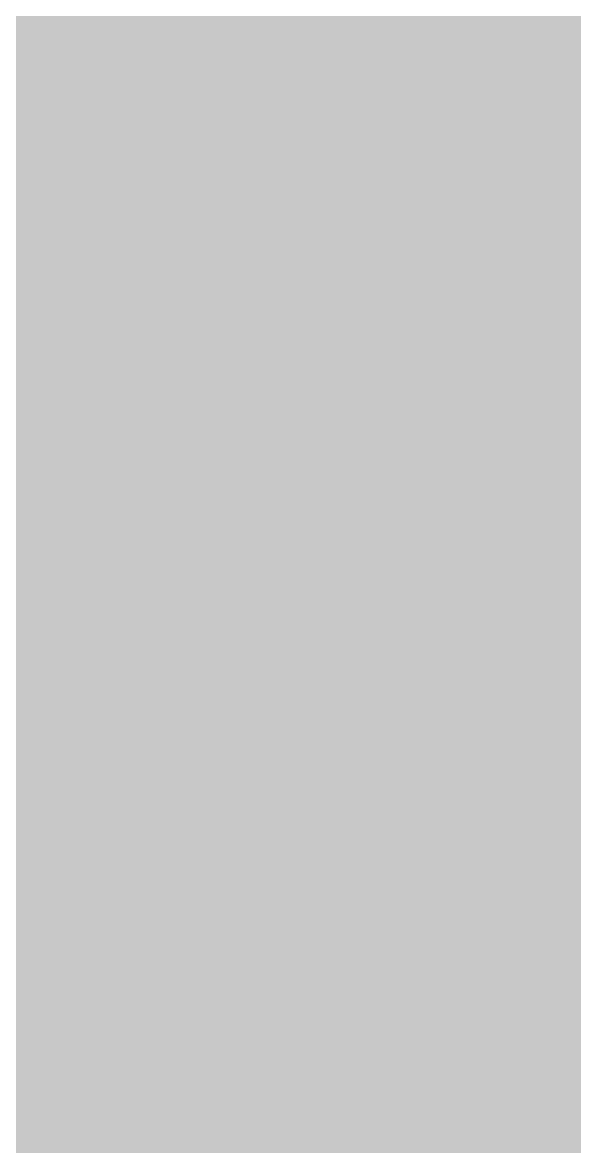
# Model space of a CAD drawing. Header units: millimetres. Extents: x 0 to 423, y 0 to 564.
# Drawn here: x 96.5 to 133.2, y 189 to 263.8 of the extents above; entities that cross this region are included whole.
import ezdxf

# ---------------------------------------------------------------- set-up
doc = ezdxf.new("R2010")
doc.units = ezdxf.units.MM

msp = doc.modelspace()

# ---------------------------------------------------------------- hatches: boundary and pattern name
for points in [[(21.2189, 0.0537), (20.955, 0.0533), (20.6934, 0.0584), (20.4292, 0.066), (20.1676, 0.0787), (19.906, 0.094), (19.6469, 0.1118), (19.3853, 0.1321), (19.1262, 0.1549), (18.8671, 0.1829), (18.608, 0.2134), (18.349, 0.2464), (18.0924, 0.2845), (17.8359, 0.3251), (17.5793, 0.3683), (17.3253, 0.414), (17.0688, 0.4623), (16.8148, 0.5156), (16.5633, 0.5715), (16.3093, 0.6299), (16.0579, 0.6909), (15.809, 0.7544), (15.56, 0.823), (15.3111, 0.8941), (15.0622, 0.9677), (14.8158, 1.0439), (14.5694, 1.1227), (14.3256, 1.2065), (14.0818, 1.2903), (13.8379, 1.3792), (13.5966, 1.4707), (13.3579, 1.5672), (13.1191, 1.6637), (12.8803, 1.7628), (12.6441, 1.8669), (12.4079, 1.9736), (12.1742, 2.0803), (11.9405, 2.192), (11.7094, 2.3089), (11.4808, 2.4257), (11.2522, 2.5451), (11.0236, 2.6695), (10.7975, 2.794), (10.574, 2.9235), (10.3505, 3.0556), (10.1295, 3.1877), (9.9111, 3.3249), (9.6926, 3.4646), (9.4742, 3.6068), (9.2608, 3.7541), (9.0475, 3.9014), (8.8341, 4.0513), (8.6258, 4.2037), (8.4176, 4.3612), (8.2118, 4.5187), (8.0061, 4.6812), (7.8029, 4.8438), (7.6022, 5.0114), (7.4041, 5.1816), (7.206, 5.3518), (7.0129, 5.527), (6.8174, 5.7048), (6.6269, 5.8826), (6.4389, 6.0655), (6.2509, 6.2509), (6.0655, 6.4389), (5.8852, 6.6269), (5.7048, 6.8174), (5.527, 7.0104), (5.3518, 7.206), (5.1816, 7.4041), (5.0114, 7.6022), (4.8463, 7.8029), (4.6812, 8.0061), (4.5187, 8.2118), (4.3612, 8.4176), (4.2062, 8.6258), (4.0513, 8.8341), (3.9014, 9.0475), (3.7541, 9.2608), (3.6068, 9.4742), (3.4646, 9.6926), (3.3249, 9.9085), (3.1877, 10.1295), (3.0556, 10.3505), (2.9235, 10.574), (2.794, 10.7975), (2.6695, 11.0236), (2.5451, 11.2522), (2.4257, 11.4808), (2.3063, 11.7094), (2.192, 11.9405), (2.0803, 12.1742), (1.971, 12.4079), (1.8669, 12.6441), (1.7628, 12.8803), (1.6637, 13.1191), (1.5646, 13.3579), (1.4707, 13.5966), (1.3792, 13.8379), (1.2903, 14.0818), (1.2065, 14.3256), (1.1227, 14.5694), (1.0439, 14.8158), (0.9652, 15.0622), (0.8915, 15.3111), (0.823, 15.56), (0.7544, 15.809), (0.6883, 16.0604), (0.6274, 16.3119), (0.569, 16.5633), (0.5131, 16.8148), (0.4623, 17.0688), (0.4115, 17.3253), (0.3658, 17.5793), (0.3226, 17.8359), (0.2819, 18.0924), (0.2464, 18.3515), (0.2134, 18.608), (0.1829, 18.8671), (0.1549, 19.1262), (0.1295, 19.3878), (0.1092, 19.6469), (0.0914, 19.9085), (0.0762, 20.1701), (0.066, 20.4318), (0.0584, 20.6934), (0.0533, 20.955), (0.0508, 21.2192), (0.0522, 543.3314), (0.0533, 543.593), (0.0584, 543.8546), (0.066, 544.1188), (0.0762, 544.3804), (0.0914, 544.642), (0.1092, 544.9011), (0.1295, 545.1627), (0.1549, 545.4218), (0.1829, 545.6809), (0.2134, 545.94), (0.2464, 546.1991), (0.2819, 546.4556), (0.3226, 546.7121), (0.3658, 546.9687), (0.4115, 547.2227), (0.4623, 547.4792), (0.5131, 547.7332), (0.569, 547.9847), (0.6274, 548.2387), (0.6883, 548.4876), (0.7544, 548.7391), (0.823, 548.988), (0.8915, 549.2369), (0.9652, 549.4858), (1.0439, 549.7322), (1.1227, 549.9786), (1.2065, 550.2224), (1.2903, 550.4663), (1.3792, 550.7076), (1.4707, 550.9489), (1.5646, 551.1902), (1.6637, 551.4289), (1.7628, 551.6677), (1.8669, 551.9039), (1.971, 552.1401), (2.0803, 552.3738), (2.192, 552.6049), (2.3063, 552.8386), (2.4257, 553.0672), (2.5451, 553.2958), (2.6695, 553.5244), (2.794, 553.7505), (2.9235, 553.974), (3.0556, 554.1975), (3.1877, 554.4185), (3.3249, 554.6369), (3.4646, 554.8554), (3.6068, 555.0738), (3.7541, 555.2872), (3.9014, 555.5005), (4.0513, 555.7114), (4.2062, 555.9222), (4.3612, 556.1305), (4.5187, 556.3362), (4.6812, 556.5419), (4.8463, 556.7451), (5.0114, 556.9458), (5.1816, 557.1439), (5.3518, 557.342), (5.527, 557.5351), (5.7048, 557.7281), (5.8852, 557.9212), (6.0655, 558.1091), (6.2509, 558.2971), (6.4389, 558.4825), (6.6269, 558.6628), (6.8174, 558.8432), (7.0129, 559.021), (7.206, 559.1937), (7.4041, 559.3664), (7.6022, 559.5366), (7.8029, 559.7017), (8.0061, 559.8668), (8.2118, 560.0268), (8.4176, 560.1868), (8.6258, 560.3418), (8.8341, 560.4967), (9.0475, 560.6466), (9.2608, 560.7939), (9.4742, 560.9387), (9.6926, 561.0835), (9.9111, 561.2232), (10.1295, 561.3603), (10.3505, 561.4924), (10.574, 561.6245), (10.7975, 561.754), (11.0236, 561.8785), (11.2522, 562.0029), (11.4808, 562.1223), (11.7094, 562.2392), (11.9405, 562.356), (12.1742, 562.4678), (12.4079, 562.5744), (12.6441, 562.6811), (12.8803, 562.7853), (13.1191, 562.8843), (13.3579, 562.9834), (13.5966, 563.0774), (13.8379, 563.1688), (14.0818, 563.2577), (14.3256, 563.3415), (14.5694, 563.4253), (14.8158, 563.5041), (15.0622, 563.5803), (15.3111, 563.6539), (15.56, 563.7251), (15.809, 563.7936), (16.0579, 563.8571), (16.3093, 563.9206), (16.5633, 563.9791), (16.8148, 564.0349), (17.0688, 564.0857), (17.3253, 564.1365), (17.5793, 564.1823), (17.8359, 564.2254), (18.0924, 564.2635), (18.349, 564.3016), (18.608, 564.3347), (18.8671, 564.3651), (19.1262, 564.3931), (19.3853, 564.4185), (19.6469, 564.4388), (19.906, 564.4566), (20.1676, 564.4718), (20.4292, 564.482), (20.6934, 564.4896), (20.955, 564.4947), (21.2166, 564.4972), (402.2189, 564.4981), (402.4808, 564.4947), (402.7424, 564.4896), (403.0066, 564.482), (403.2682, 564.4718), (403.5298, 564.4566), (403.7889, 564.4388), (404.0505, 564.4185), (404.3096, 564.3931), (404.5687, 564.3651), (404.8277, 564.3347), (405.0868, 564.3016), (405.3434, 564.2635), (405.5999, 564.2254), (405.8564, 564.1823), (406.113, 564.1365), (406.367, 564.0857), (406.621, 564.0349), (406.875, 563.9791), (407.1264, 563.9206), (407.3779, 563.8571), (407.6268, 563.7936), (407.8783, 563.7251), (408.1272, 563.6539), (408.3736, 563.5803), (408.62, 563.5041), (408.8663, 563.4253), (409.1102, 563.3415), (409.354, 563.2577), (409.5979, 563.1688), (409.8392, 563.0774), (410.0805, 562.9834), (410.3192, 562.8843), (410.5554, 562.7853), (410.7942, 562.6811), (411.0279, 562.5744), (411.2616, 562.4678), (411.4952, 562.356), (411.7264, 562.2392), (411.9575, 562.1223), (412.1861, 562.0029), (412.4122, 561.8785), (412.6382, 561.754), (412.8643, 561.6245), (413.0853, 561.4924), (413.3063, 561.3603), (413.5272, 561.2232), (413.7457, 561.0835), (413.9616, 560.9387), (414.1775, 560.7939), (414.3908, 560.6466), (414.6017, 560.4967), (414.8125, 560.3418), (415.0208, 560.1868), (415.2265, 560.0268), (415.4297, 559.8668), (415.6329, 559.7017), (415.8336, 559.5366), (416.0342, 559.3664), (416.2298, 559.1937), (416.4254, 559.021), (416.6184, 558.8432), (416.8089, 558.6628), (416.9994, 558.4825), (417.1848, 558.2971), (417.3703, 558.1091), (417.5531, 557.9212), (417.7335, 557.7281), (417.9087, 557.5351), (418.084, 557.342), (418.2567, 557.1439), (418.4244, 556.9458), (418.592, 556.7451), (418.7546, 556.5419), (418.9171, 556.3362), (419.0746, 556.1305), (419.2321, 555.9222), (419.3845, 555.7114), (419.5369, 555.5005), (419.6842, 555.2872), (419.829, 555.0738), (419.9712, 554.8554), (420.1109, 554.6369), (420.2481, 554.4185), (420.3827, 554.1975), (420.5148, 553.974), (420.6418, 553.7505), (420.7688, 553.5244), (420.8907, 553.2958), (421.0126, 553.0672), (421.1295, 552.8386), (421.2438, 552.6049), (421.3555, 552.3738), (421.4647, 552.1401), (421.5689, 551.9039), (421.673, 551.6677), (421.7746, 551.4289), (421.8711, 551.1902), (421.9651, 550.9489), (422.0566, 550.7076), (422.1455, 550.4663), (422.2318, 550.2224), (422.3131, 549.9786), (422.3918, 549.7322), (422.4706, 549.4858), (422.5442, 549.2369), (422.6128, 548.988), (422.6814, 548.7391), (422.7449, 548.4876), (422.8084, 548.2387), (422.8668, 547.9847), (422.9227, 547.7332), (422.9735, 547.4792), (423.0243, 547.2227), (423.07, 546.9687), (423.1132, 546.7121), (423.1513, 546.4556), (423.1894, 546.1991), (423.2224, 545.94), (423.2529, 545.6809), (423.2808, 545.4218), (423.3037, 545.1627), (423.3266, 544.9011), (423.3443, 544.642), (423.357, 544.3804), (423.3697, 544.1188), (423.3774, 543.8546), (423.3824, 543.593), (423.385, 543.3314), (423.3855, 21.2203), (423.3824, 20.955), (423.3774, 20.6934), (423.3697, 20.4318), (423.357, 20.1701), (423.3443, 19.9085), (423.3266, 19.6469), (423.3037, 19.3878), (423.2808, 19.1262), (423.2529, 18.8671), (423.2224, 18.608), (423.1894, 18.3515), (423.1513, 18.0924), (423.1132, 17.8359), (423.07, 17.5793), (423.0243, 17.3253), (422.9735, 17.0688), (422.9227, 16.8148), (422.8668, 16.5633), (422.8084, 16.3119), (422.7449, 16.0604), (422.6814, 15.809), (422.6128, 15.56), (422.5442, 15.3111), (422.4706, 15.0622), (422.3918, 14.8158), (422.3131, 14.5694), (422.2318, 14.3256), (422.1455, 14.0818), (422.0566, 13.8379), (421.9651, 13.5966), (421.8711, 13.3579), (421.7746, 13.1191), (421.673, 12.8803), (421.5689, 12.6441), (421.4647, 12.4079), (421.3555, 12.1742), (421.2438, 11.9405), (421.1295, 11.7094), (421.0126, 11.4808), (420.8907, 11.2522), (420.7688, 11.0236), (420.6418, 10.7975), (420.5148, 10.574), (420.3827, 10.3505), (420.2481, 10.1295), (420.1109, 9.9085), (419.9712, 9.6926), (419.829, 9.4742), (419.6842, 9.2608), (419.5369, 9.0475), (419.3845, 8.8341), (419.2321, 8.6258), (419.0746, 8.4176), (418.9171, 8.2118), (418.7546, 8.0061), (418.592, 7.8029), (418.4244, 7.6022), (418.2567, 7.4041), (418.084, 7.206), (417.9087, 7.0104), (417.7335, 6.8174), (417.5531, 6.6269), (417.3703, 6.4389), (417.1848, 6.2509), (416.9994, 6.0655), (416.8089, 5.8826), (416.6184, 5.7048), (416.4254, 5.527), (416.2298, 5.3518), (416.0342, 5.1816), (415.8336, 5.0114), (415.6329, 4.8438), (415.4297, 4.6812), (415.2265, 4.5187), (415.0208, 4.3612), (414.8125, 4.2037), (414.6017, 4.0513), (414.3908, 3.9014), (414.1775, 3.7541), (413.9616, 3.6068), (413.7457, 3.4646), (413.5272, 3.3249), (413.3063, 3.1877), (413.0853, 3.0556), (412.8643, 2.9235), (412.6382, 2.794), (412.4122, 2.6695), (412.1861, 2.5451), (411.9575, 2.4257), (411.7264, 2.3089), (411.4952, 2.192), (411.2616, 2.0803), (411.0279, 1.9736), (410.7942, 1.8669), (410.5554, 1.7628), (410.3192, 1.6637), (410.0805, 1.5672), (409.8392, 1.4707), (409.5979, 1.3792), (409.354, 1.2903), (409.1102, 1.2065), (408.8663, 1.1227), (408.62, 1.0439), (408.3736, 0.9677), (408.1272, 0.8941), (407.8783, 0.823), (407.6268, 0.7544), (407.3779, 0.6909), (407.1264, 0.6299), (406.875, 0.5715), (406.621, 0.5156), (406.367, 0.4623), (406.113, 0.414), (405.8564, 0.3683), (405.5999, 0.3251), (405.3434, 0.2845), (405.0868, 0.2464), (404.8277, 0.2134), (404.5687, 0.1829), (404.3096, 0.1549), (404.0505, 0.1321), (403.7889, 0.1118), (403.5298, 0.094), (403.2682, 0.0787), (403.0066, 0.066), (402.7424, 0.0584), (402.4808, 0.0533), (402.2166, 0.0533)], [(204.6633, 225.8314), (204.6554, 226.883), (204.6351, 227.932), (204.6046, 228.981), (204.5589, 230.0275), (204.5005, 231.074), (204.4294, 232.1179), (204.3455, 233.1593), (204.249, 234.1982), (204.1373, 235.2345), (204.0153, 236.2708), (203.8807, 237.302), (203.7334, 238.3333), (203.5734, 239.3594), (203.4032, 240.3831), (203.2178, 241.4067), (203.0197, 242.4252), (202.8114, 243.4387), (202.5879, 244.4521), (202.3542, 245.4605), (202.1078, 246.4664), (201.8513, 247.4697), (201.5795, 248.4679), (201.2975, 249.4636), (201.0029, 250.4542), (200.6956, 251.4397), (200.3781, 252.4227), (200.0479, 253.4031), (199.705, 254.3759), (199.3494, 255.3462), (198.9836, 256.3114), (198.6077, 257.2741), (198.2165, 258.2291), (197.8152, 259.1816), (197.4037, 260.129), (196.9795, 261.0688), (196.5452, 262.0061), (196.0982, 262.9383), (195.6384, 263.8628), (195.1685, 264.7823), (194.6885, 265.6992), (194.1957, 266.606), (193.6928, 267.5103), (193.1772, 268.4069), (192.6514, 269.2984), (192.1154, 270.1849), (191.5668, 271.0637), (191.008, 271.9349), (190.4365, 272.8036), (189.8574, 273.6621), (189.2656, 274.5156), (188.661, 275.3614), (188.0489, 276.1996), (187.4241, 277.0327), (186.7891, 277.8582), (186.1439, 278.6761), (185.4886, 279.4864), (184.8231, 280.2915), (184.1449, 281.0866), (183.4566, 281.874), (182.7581, 282.6563), (182.052, 283.4284), (181.3331, 284.193), (180.6042, 284.9499), (179.865, 285.6967), (179.1157, 286.4358), (178.3588, 287.1648), (177.5943, 287.8836), (176.8221, 288.5923), (176.0423, 289.2908), (175.2524, 289.9791), (174.4574, 290.6547), (173.6547, 291.3228), (172.8445, 291.9781), (172.0266, 292.6232), (171.2011, 293.2582), (170.368, 293.8831), (169.5272, 294.4952), (168.6814, 295.0972), (167.828, 295.689), (166.9694, 296.2707), (166.1033, 296.8396), (165.2295, 297.401), (164.3507, 297.9471), (163.4668, 298.4856), (162.5752, 299.0113), (161.6761, 299.5244), (160.7744, 300.0299), (159.8651, 300.5226), (158.9507, 301.0027), (158.0286, 301.4726), (157.1041, 301.9298), (156.1719, 302.3768), (155.2372, 302.8137), (154.2948, 303.2379), (153.3474, 303.6494), (152.3975, 304.0507), (151.4399, 304.4419), (150.4798, 304.8178), (149.5146, 305.1835), (148.5443, 305.5391), (147.5689, 305.882), (146.591, 306.2122), (145.608, 306.5297), (144.62, 306.8371), (143.6294, 307.1317), (142.6337, 307.4137), (141.6355, 307.6854), (140.6322, 307.942), (139.6289, 308.1884), (138.618, 308.4246), (137.607, 308.6456), (136.591, 308.8538), (135.5725, 309.052), (134.5489, 309.2374), (133.5253, 309.4101), (132.4991, 309.5676), (131.4679, 309.7149), (130.4366, 309.8521), (129.4003, 309.974), (128.364, 310.0832), (127.3251, 310.1797), (126.2837, 310.2635), (125.2398, 310.3347), (124.1933, 310.3931), (123.1468, 310.4388), (122.0978, 310.4718), (121.0462, 310.4896), (119.9947, 310.4972), (118.9431, 310.4896), (117.8941, 310.4718), (116.8451, 310.4388), (115.7961, 310.3931), (114.7521, 310.3347), (113.7082, 310.2635), (112.6668, 310.1797), (111.6279, 310.0832), (110.5916, 309.974), (109.5553, 309.8521), (108.524, 309.7149), (107.4928, 309.5676), (106.4666, 309.4101), (105.4405, 309.2374), (104.4194, 309.052), (103.4009, 308.8538), (102.3849, 308.6456), (101.3739, 308.4246), (100.3656, 308.1884), (99.3597, 307.942), (98.3564, 307.6854), (97.3582, 307.4137), (96.3625, 307.1317), (95.3719, 306.8371), (94.3864, 306.5297), (93.4034, 306.2122), (92.423, 305.882), (91.4502, 305.5391), (90.4799, 305.1835), (89.5121, 304.8178), (88.552, 304.4419), (87.597, 304.0507), (86.6445, 303.6494), (85.6971, 303.2379), (84.7573, 302.8137), (83.82, 302.3768), (82.8878, 301.9298), (81.9633, 301.4726), (81.0412, 301.0027), (80.1268, 300.5226), (79.2175, 300.0299), (78.3158, 299.5244), (77.4167, 299.0113), (76.5277, 298.4856), (75.6412, 297.9471), (74.7624, 297.401), (73.8886, 296.8396), (73.0225, 296.2707), (72.1639, 295.689), (71.3105, 295.0972), (70.4647, 294.4952), (69.6239, 293.8831), (68.7934, 293.2582), (67.9679, 292.6232), (67.15, 291.9781), (66.3372, 291.3228), (65.5345, 290.6547), (64.7395, 289.9791), (63.9496, 289.2908), (63.1698, 288.5923), (62.3976, 287.8836), (61.6331, 287.1648), (60.8762, 286.4358), (60.1269, 285.6967), (59.3877, 284.9499), (58.6588, 284.193), (57.9425, 283.4284), (57.2338, 282.6563), (56.5353, 281.874), (55.847, 281.0866), (55.1713, 280.2915), (54.5033, 279.4864), (53.848, 278.6761), (53.2028, 277.8582), (52.5678, 277.0327), (51.943, 276.1996), (51.3309, 275.3614), (50.7263, 274.5156), (50.1345, 273.6621), (49.5554, 272.8036), (48.9839, 271.9349), (48.4251, 271.0637), (47.8765, 270.1849), (47.3405, 269.2984), (46.8147, 268.4069), (46.2991, 267.5103), (45.7962, 266.606), (45.3034, 265.6992), (44.8234, 264.7823), (44.3535, 263.8628), (43.8937, 262.9383), (43.4467, 262.0061), (43.0124, 261.0688), (42.5882, 260.129), (42.1742, 259.1816), (41.7754, 258.2291), (41.3842, 257.2741), (41.0083, 256.3114), (40.6425, 255.3462), (40.2869, 254.3759), (39.944, 253.4031), (39.6138, 252.4227), (39.2963, 251.4397), (38.989, 250.4542), (38.6944, 249.4636), (38.4124, 248.4679), (38.1406, 247.4697), (37.8816, 246.4664), (37.6352, 245.4605), (37.4015, 244.4521), (37.1805, 243.4387), (36.9697, 242.4252), (36.7741, 241.4067), (36.5887, 240.3831), (36.416, 239.3594), (36.256, 238.3333), (36.1086, 237.302), (35.974, 236.2708), (35.8521, 235.2345), (35.7429, 234.1982), (35.6464, 233.1593), (35.5625, 232.1179), (35.4914, 231.074), (35.433, 230.0275), (35.3873, 228.981), (35.3543, 227.932), (35.3365, 226.883), (35.3289, 225.8314), (35.3365, 224.7773), (35.3543, 223.7283), (35.3873, 222.6793), (35.433, 221.6328), (35.4914, 220.5863), (35.5625, 219.5424), (35.6464, 218.501), (35.7429, 217.4621), (35.8521, 216.4232), (35.974, 215.3895), (36.1086, 214.3582), (36.256, 213.327), (36.416, 212.3008), (36.5887, 211.2747), (36.7741, 210.2536), (36.9697, 209.235), (37.1805, 208.219), (37.4015, 207.2081), (37.6352, 206.1972), (37.8816, 205.1914), (38.1406, 204.1906), (38.4124, 203.1924), (38.6944, 202.1967), (38.989, 201.2061), (39.2963, 200.218), (39.6138, 199.2351), (39.944, 198.2572), (40.2869, 197.2818), (40.6425, 196.3115), (41.0083, 195.3463), (41.3842, 194.3862), (41.7754, 193.4286), (42.1742, 192.4787), (42.5882, 191.5312), (43.0124, 190.5889), (43.4467, 189.6516), (43.8937, 188.722), (44.3535, 187.7949), (44.8234, 186.8754), (45.3034, 185.961), (45.7962, 185.0517), (46.2991, 184.1475), (46.8147, 183.2508), (47.3405, 182.3593), (47.8765, 181.4754), (48.4251, 180.594), (48.9839, 179.7228), (49.5554, 178.8566), (50.1345, 177.9956), (50.7263, 177.1447), (51.3309, 176.2963), (51.943, 175.4581), (52.5678, 174.625), (53.2028, 173.7995), (53.848, 172.9816), (54.5033, 172.1714), (55.1713, 171.3687), (55.847, 170.5712), (56.5353, 169.7838), (57.2338, 169.004), (57.9425, 168.2318), (58.6588, 167.4673), (59.3877, 166.7104), (60.1269, 165.9611), (60.8762, 165.2219), (61.6331, 164.4929), (62.3976, 163.7741), (63.1698, 163.0655), (63.9496, 162.3695), (64.7395, 161.6812), (65.5345, 161.003), (66.3372, 160.3375), (67.15, 159.6822), (67.9679, 159.0345), (68.7934, 158.402), (69.6239, 157.7772), (70.4647, 157.1625), (71.3105, 156.5605), (72.1639, 155.9687), (73.0225, 155.387), (73.8886, 154.8181), (74.7624, 154.2593), (75.6412, 153.7106), (76.5277, 153.1747), (77.4167, 152.6489), (78.3158, 152.1333), (79.2175, 151.6304), (80.1268, 151.1376), (81.0412, 150.6576), (81.9633, 150.1877), (82.8878, 149.7279), (83.82, 149.2809), (84.7573, 148.8465), (85.6971, 148.4224), (86.6445, 148.0083), (87.597, 147.607), (88.552, 147.2184), (89.5121, 146.8425), (90.4799, 146.4742), (91.4502, 146.1211), (92.423, 145.7782), (93.4034, 145.448), (94.3864, 145.1305), (95.3719, 144.8232), (96.3625, 144.5285), (97.3582, 144.2466), (98.3564, 143.9748), (99.3597, 143.7157), (100.3656, 143.4719), (101.3739, 143.2357), (102.3849, 143.0147), (103.4009, 142.8064), (104.4194, 142.6083), (105.4405, 142.4229), (106.4666, 142.2502), (107.4928, 142.0901), (108.524, 141.9428), (109.5553, 141.8082), (110.5916, 141.6863), (111.6279, 141.5771), (112.6668, 141.4805), (113.7082, 141.3967), (114.7521, 141.3256), (115.7961, 141.2672), (116.8451, 141.2215), (117.8941, 141.1884), (118.9431, 141.1707), (119.9947, 141.163), (121.0462, 141.1707), (122.0978, 141.1884), (123.1468, 141.2215), (124.1933, 141.2672), (125.2398, 141.3256), (126.2837, 141.3967), (127.3251, 141.4805), (128.364, 141.5771), (129.4003, 141.6863), (130.4366, 141.8082), (131.4679, 141.9428), (132.4991, 142.0901), (133.5253, 142.2502), (134.5489, 142.4229), (135.5725, 142.6083), (136.591, 142.8064), (137.607, 143.0147), (138.618, 143.2357), (139.6289, 143.4719), (140.6322, 143.7157), (141.6355, 143.9748), (142.6337, 144.2466), (143.6294, 144.5285), (144.62, 144.8232), (145.608, 145.1305), (146.591, 145.448), (147.5689, 145.7782), (148.5443, 146.1211), (149.5146, 146.4742), (150.4798, 146.8425), (151.4399, 147.2184), (152.3975, 147.607), (153.3474, 148.0083), (154.2948, 148.4224), (155.2372, 148.8465), (156.1719, 149.2809), (157.1041, 149.7279), (158.0286, 150.1877), (158.9507, 150.6576), (159.8651, 151.1376), (160.7744, 151.6304), (161.6761, 152.1333), (162.5752, 152.6489), (163.4668, 153.1747), (164.3507, 153.7106), (165.2295, 154.2593), (166.1033, 154.8181), (166.9694, 155.387), (167.828, 155.9687), (168.6814, 156.5605), (169.5272, 157.1625), (170.368, 157.7772), (171.2011, 158.402), (172.0266, 159.0345), (172.8445, 159.6822), (173.6547, 160.3375), (174.4574, 161.003), (175.2524, 161.6812), (176.0423, 162.3695), (176.8221, 163.0655), (177.5943, 163.7741), (178.3588, 164.4929), (179.1157, 165.2219), (179.865, 165.9611), (180.6042, 166.7104), (181.3331, 167.4673), (182.052, 168.2318), (182.7581, 169.004), (183.4566, 169.7838), (184.1449, 170.5712), (184.8231, 171.3687), (185.4886, 172.1714), (186.1439, 172.9816), (186.7891, 173.7995), (187.4241, 174.625), (188.0489, 175.4581), (188.661, 176.2963), (189.2656, 177.1447), (189.8574, 177.9956), (190.4365, 178.8566), (191.008, 179.7228), (191.5668, 180.594), (192.1154, 181.4754), (192.6514, 182.3593), (193.1772, 183.2508), (193.6928, 184.1475), (194.1957, 185.0517), (194.6885, 185.961), (195.1685, 186.8754), (195.6384, 187.7949), (196.0982, 188.722), (196.5452, 189.6516), (196.9795, 190.5889), (197.4037, 191.5312), (197.8152, 192.4787), (198.2165, 193.4286), (198.6077, 194.3862), (198.9836, 195.3463), (199.3494, 196.3115), (199.705, 197.2818), (200.0479, 198.2572), (200.3781, 199.2351), (200.6956, 200.218), (201.0029, 201.2061), (201.2975, 202.1967), (201.5795, 203.1924), (201.8513, 204.1906), (202.1078, 205.1914), (202.3542, 206.1972), (202.5879, 207.2081), (202.8114, 208.219), (203.0197, 209.235), (203.2178, 210.2536), (203.4032, 211.2747), (203.5734, 212.3008), (203.7334, 213.327), (203.8807, 214.3582), (204.0153, 215.3895), (204.1373, 216.4232), (204.249, 217.4621), (204.3455, 218.501), (204.4294, 219.5424), (204.5005, 220.5863), (204.5589, 221.6328), (204.6046, 222.6793), (204.6351, 223.7283), (204.6554, 224.7773), (204.663, 225.8314)]]:
    msp.add_hatch(color=254).paths.add_polyline_path(points)
h = msp.add_hatch(color=59)
edge = h.paths.add_edge_path()
edge.add_line((122.4594, 225.7319), (122.4559, 224.6605))
edge.add_line((122.4559, 224.6605), (122.4509, 223.6191))
edge.add_line((122.4509, 223.6191), (122.4432, 222.6031))
edge.add_line((122.4432, 222.6031), (122.4331, 221.6125))
edge.add_line((122.4331, 221.6125), (122.4204, 220.6473))
edge.add_line((122.4204, 220.6473), (122.4026, 219.71))
edge.add_line((122.4026, 219.71), (122.3823, 218.7981))
edge.add_line((122.3823, 218.7981), (122.3569, 217.9091))
edge.add_line((122.3569, 217.9091), (122.3315, 217.0481))
edge.add_line((122.3315, 217.0481), (122.301, 216.2099))
edge.add_line((122.301, 216.2099), (122.268, 215.3945))
edge.add_line((122.268, 215.3945), (122.2299, 214.6046))
edge.add_line((122.2299, 214.6046), (122.1892, 213.8375))
edge.add_line((122.1892, 213.8375), (122.1461, 213.0933))
edge.add_line((122.1461, 213.0933), (122.0978, 212.3719))
edge.add_line((122.0978, 212.3719), (122.047, 211.6734))
edge.add_line((122.047, 211.6734), (121.9911, 210.9978))
edge.add_line((121.9911, 210.9978), (121.9327, 210.3425))
edge.add_line((121.9327, 210.3425), (121.8717, 209.71))
edge.add_line((121.8717, 209.71), (121.8057, 209.0979))
edge.add_line((121.8057, 209.0979), (121.7371, 208.5061))
edge.add_line((121.7371, 208.5061), (121.6635, 207.9346))
edge.add_line((121.6635, 207.9346), (121.5847, 207.3834))
edge.add_line((121.5847, 207.3834), (121.506, 206.8525))
edge.add_line((121.506, 206.8525), (121.4196, 206.342))
edge.add_line((121.4196, 206.342), (121.3307, 205.8492))
edge.add_line((121.3307, 205.8492), (121.2393, 205.3768))
edge.add_line((121.2393, 205.3768), (121.1428, 204.9221))
edge.add_line((121.1428, 204.9221), (121.0437, 204.4852))
edge.add_line((121.0437, 204.4852), (120.937, 204.0687))
edge.add_line((120.937, 204.0687), (120.8303, 203.6674))
edge.add_line((120.8303, 203.6674), (120.716, 203.2838))
edge.add_line((120.716, 203.2838), (120.6017, 202.9155))
edge.add_line((120.6017, 202.9155), (120.4798, 202.5675))
edge.add_line((120.4798, 202.5675), (120.3554, 202.2323))
edge.add_line((120.3554, 202.2323), (120.2258, 201.9148))
edge.add_line((120.2258, 201.9148), (120.0912, 201.6125))
edge.add_line((120.0912, 201.6125), (119.954, 201.3255))
edge.add_line((119.954, 201.3255), (119.8118, 201.0537))
edge.add_line((119.8118, 201.0537), (119.6645, 200.7972))
edge.add_line((119.6645, 200.7972), (119.5146, 200.5533))
edge.add_line((119.5146, 200.5533), (119.3597, 200.3247))
edge.add_line((119.3597, 200.3247), (119.1997, 200.1088))
edge.add_line((119.1997, 200.1088), (119.0346, 199.9082))
edge.add_line((119.0346, 199.9082), (118.8669, 199.7177))
edge.add_line((118.8669, 199.7177), (118.6942, 199.5424))
edge.add_line((118.6942, 199.5424), (118.5164, 199.3798))
edge.add_line((118.5164, 199.3798), (118.3335, 199.2274))
edge.add_line((118.3335, 199.2274), (118.1456, 199.0877))
edge.add_line((118.1456, 199.0877), (117.9525, 198.9582))
edge.add_line((117.9525, 198.9582), (117.7569, 198.8414))
edge.add_line((117.7569, 198.8414), (117.5563, 198.7347))
edge.add_line((117.5563, 198.7347), (117.348, 198.6382))
edge.add_line((117.348, 198.6382), (117.1372, 198.5518))
edge.add_line((117.1372, 198.5518), (116.9213, 198.4756))
edge.add_line((116.9213, 198.4756), (116.7003, 198.407))
edge.add_line((116.7003, 198.407), (116.4742, 198.3486))
edge.add_line((116.4742, 198.3486), (116.2456, 198.3003))
edge.add_line((116.2456, 198.3003), (116.0094, 198.2597))
edge.add_line((116.0094, 198.2597), (115.7681, 198.2267))
edge.add_line((115.7681, 198.2267), (115.5217, 198.2013))
edge.add_line((115.5217, 198.2013), (115.2703, 198.1835))
edge.add_line((115.2703, 198.1835), (115.0137, 198.1759))
edge.add_line((115.0137, 198.1759), (114.7547, 198.1708))
edge.add_line((114.7547, 198.1708), (114.4829, 198.1759))
edge.add_line((114.4829, 198.1759), (114.2187, 198.1886))
edge.add_line((114.2187, 198.1886), (113.9596, 198.2114))
edge.add_line((113.9596, 198.2114), (113.7056, 198.2419))
edge.add_line((113.7056, 198.2419), (113.4593, 198.2826))
edge.add_line((113.4593, 198.2826), (113.218, 198.3334))
edge.add_line((113.218, 198.3334), (112.9792, 198.3943))
edge.add_line((112.9792, 198.3943), (112.7481, 198.4629))
edge.add_line((112.7481, 198.4629), (112.5245, 198.5442))
edge.add_line((112.5245, 198.5442), (112.3036, 198.6356))
edge.add_line((112.3036, 198.6356), (112.0877, 198.7398))
edge.add_line((112.0877, 198.7398), (111.8794, 198.8515))
edge.add_line((111.8794, 198.8515), (111.6736, 198.976))
edge.add_line((111.6736, 198.976), (111.4755, 199.1131))
edge.add_line((111.4755, 199.1131), (111.2799, 199.2605))
edge.add_line((111.2799, 199.2605), (111.092, 199.4205))
edge.add_line((111.092, 199.4205), (110.9066, 199.5932))
edge.add_line((110.9066, 199.5932), (110.7288, 199.7786))
edge.add_line((110.7288, 199.7786), (110.5535, 199.9767))
edge.add_line((110.5535, 199.9767), (110.3833, 200.185))
edge.add_line((110.3833, 200.185), (110.2208, 200.4085))
edge.add_line((110.2208, 200.4085), (110.0607, 200.6473))
edge.add_line((110.0607, 200.6473), (109.9058, 200.8962))
edge.add_line((109.9058, 200.8962), (109.7559, 201.1604))
edge.add_line((109.7559, 201.1604), (109.6086, 201.4398))
edge.add_line((109.6086, 201.4398), (109.4689, 201.7319))
edge.add_line((109.4689, 201.7319), (109.3318, 202.0392))
edge.add_line((109.3318, 202.0392), (109.1997, 202.3618))
edge.add_line((109.1997, 202.3618), (109.0727, 202.6996))
edge.add_line((109.0727, 202.6996), (108.9482, 203.0501))
edge.add_line((108.9482, 203.0501), (108.8314, 203.4184))
edge.add_line((108.8314, 203.4184), (108.7145, 203.802))
edge.add_line((108.7145, 203.802), (108.6053, 204.2008))
edge.add_line((108.6053, 204.2008), (108.4986, 204.6173))
edge.add_line((108.4986, 204.6173), (108.397, 205.0491))
edge.add_line((108.397, 205.0491), (108.3005, 205.4962))
edge.add_line((108.3005, 205.4962), (108.2065, 205.961))
edge.add_line((108.2065, 205.961), (108.1176, 206.4436))
edge.add_line((108.1176, 206.4436), (108.0313, 206.944))
edge.add_line((108.0313, 206.944), (107.95, 207.4596))
edge.add_line((107.95, 207.4596), (107.8713, 207.9955))
edge.add_line((107.8713, 207.9955), (107.7976, 208.5492))
edge.add_line((107.7976, 208.5492), (107.729, 209.1207))
edge.add_line((107.729, 209.1207), (107.663, 209.71))
edge.add_line((107.663, 209.71), (107.5995, 210.3171))
edge.add_line((107.5995, 210.3171), (107.5411, 210.9445))
edge.add_line((107.5411, 210.9445), (107.4852, 211.5896))
edge.add_line((107.4852, 211.5896), (107.4344, 212.2576))
edge.add_line((107.4344, 212.2576), (107.3836, 212.9409))
edge.add_line((107.3836, 212.9409), (107.3404, 213.647))
edge.add_line((107.3404, 213.647), (107.2998, 214.3709))
edge.add_line((107.2998, 214.3709), (107.2617, 215.1177))
edge.add_line((107.2617, 215.1177), (107.2261, 215.8848))
edge.add_line((107.2261, 215.8848), (107.1931, 216.6696))
edge.add_line((107.1931, 216.6696), (107.1651, 217.4773))
edge.add_line((107.1651, 217.4773), (107.1397, 218.3079))
edge.add_line((107.1397, 218.3079), (107.1194, 219.1588))
edge.add_line((107.1194, 219.1588), (107.0991, 220.03))
edge.add_line((107.0991, 220.03), (107.0839, 220.9241))
edge.add_line((107.0839, 220.9241), (107.0712, 221.8411))
edge.add_line((107.0712, 221.8411), (107.061, 222.7783))
edge.add_line((107.061, 222.7783), (107.0534, 223.7384))
edge.add_line((107.0534, 223.7384), (107.0508, 224.724))
edge.add_line((107.0508, 224.724), (107.0483, 225.7298))
edge.add_line((107.0483, 225.7298), (107.0508, 226.756))
edge.add_line((107.0508, 226.756), (107.0559, 227.7567))
edge.add_line((107.0559, 227.7567), (107.0635, 228.7346))
edge.add_line((107.0635, 228.7346), (107.0737, 229.6897))
edge.add_line((107.0737, 229.6897), (107.0889, 230.6193))
edge.add_line((107.0889, 230.6193), (107.1067, 231.5286))
edge.add_line((107.1067, 231.5286), (107.1296, 232.4125))
edge.add_line((107.1296, 232.4125), (107.1524, 233.2761))
edge.add_line((107.1524, 233.2761), (107.1804, 234.1169))
edge.add_line((107.1804, 234.1169), (107.2134, 234.9348))
edge.add_line((107.2134, 234.9348), (107.2464, 235.7323))
edge.add_line((107.2464, 235.7323), (107.2871, 236.5096))
edge.add_line((107.2871, 236.5096), (107.3277, 237.2639))
edge.add_line((107.3277, 237.2639), (107.3734, 237.9955))
edge.add_line((107.3734, 237.9955), (107.4217, 238.7092))
edge.add_line((107.4217, 238.7092), (107.475, 239.4026))
edge.add_line((107.475, 239.4026), (107.5309, 240.0732))
edge.add_line((107.5309, 240.0732), (107.5919, 240.726))
edge.add_line((107.5919, 240.726), (107.6554, 241.3584))
edge.add_line((107.6554, 241.3584), (107.7214, 241.9731))
edge.add_line((107.7214, 241.9731), (107.7925, 242.5675))
edge.add_line((107.7925, 242.5675), (107.8662, 243.1415))
edge.add_line((107.8662, 243.1415), (107.9449, 243.6978))
edge.add_line((107.9449, 243.6978), (108.0287, 244.2362))
edge.add_line((108.0287, 244.2362), (108.1151, 244.7569))
edge.add_line((108.1151, 244.7569), (108.204, 245.2573))
edge.add_line((108.204, 245.2573), (108.298, 245.7425))
edge.add_line((108.298, 245.7425), (108.397, 246.2098))
edge.add_line((108.397, 246.2098), (108.4986, 246.6594))
edge.add_line((108.4986, 246.6594), (108.6028, 247.0912))
edge.add_line((108.6028, 247.0912), (108.712, 247.5078))
edge.add_line((108.712, 247.5078), (108.8263, 247.9065))
edge.add_line((108.8263, 247.9065), (108.9457, 248.2901))
edge.add_line((108.9457, 248.2901), (109.0676, 248.6558))
edge.add_line((109.0676, 248.6558), (109.1921, 249.0089))
edge.add_line((109.1921, 249.0089), (109.3216, 249.3442))
edge.add_line((109.3216, 249.3442), (109.4562, 249.6642))
edge.add_line((109.4562, 249.6642), (109.5959, 249.9716))
edge.add_line((109.5959, 249.9716), (109.7382, 250.2611))
edge.add_line((109.7382, 250.2611), (109.8855, 250.538))
edge.add_line((109.8855, 250.538), (110.0353, 250.8021))
edge.add_line((110.0353, 250.8021), (110.1903, 251.0511))
edge.add_line((110.1903, 251.0511), (110.3503, 251.2847))
edge.add_line((110.3503, 251.2847), (110.5154, 251.5057))
edge.add_line((110.5154, 251.5057), (110.683, 251.714))
edge.add_line((110.683, 251.714), (110.8558, 251.9096))
edge.add_line((110.8558, 251.9096), (111.0336, 252.0925))
edge.add_line((111.0336, 252.0925), (111.2164, 252.2626))
edge.add_line((111.2164, 252.2626), (111.4019, 252.4201))
edge.add_line((111.4019, 252.4201), (111.5924, 252.5649))
edge.add_line((111.5924, 252.5649), (111.7879, 252.6995))
edge.add_line((111.7879, 252.6995), (111.9886, 252.8214))
edge.add_line((111.9886, 252.8214), (112.1918, 252.9332))
edge.add_line((112.1918, 252.9332), (112.4026, 253.0323))
edge.add_line((112.4026, 253.0323), (112.616, 253.1237))
edge.add_line((112.616, 253.1237), (112.8344, 253.2024))
edge.add_line((112.8344, 253.2024), (113.0579, 253.271))
edge.add_line((113.0579, 253.271), (113.2865, 253.3294))
edge.add_line((113.2865, 253.3294), (113.5177, 253.3777))
edge.add_line((113.5177, 253.3777), (113.7564, 253.4183))
edge.add_line((113.7564, 253.4183), (113.9977, 253.4488))
edge.add_line((113.9977, 253.4488), (114.2441, 253.4691))
edge.add_line((114.2441, 253.4691), (114.4956, 253.4818))
edge.add_line((114.4956, 253.4818), (114.7547, 253.4869))
edge.add_line((114.7547, 253.4869), (115.0061, 253.4844))
edge.add_line((115.0061, 253.4844), (115.2525, 253.4742))
edge.add_line((115.2525, 253.4742), (115.4963, 253.4564))
edge.add_line((115.4963, 253.4564), (115.7351, 253.4285))
edge.add_line((115.7351, 253.4285), (115.9688, 253.3955))
edge.add_line((115.9688, 253.3955), (116.1999, 253.3523))
edge.add_line((116.1999, 253.3523), (116.4234, 253.3015))
edge.add_line((116.4234, 253.3015), (116.6444, 253.2431))
edge.add_line((116.6444, 253.2431), (116.8603, 253.1745))
edge.add_line((116.8603, 253.1745), (117.0711, 253.0932))
edge.add_line((117.0711, 253.0932), (117.2794, 253.0043))
edge.add_line((117.2794, 253.0043), (117.4826, 252.9053))
edge.add_line((117.4826, 252.9053), (117.6807, 252.796))
edge.add_line((117.6807, 252.796), (117.8738, 252.6767))
edge.add_line((117.8738, 252.6767), (118.0643, 252.5446))
edge.add_line((118.0643, 252.5446), (118.2497, 252.3998))
edge.add_line((118.2497, 252.3998), (118.43, 252.2449))
edge.add_line((118.43, 252.2449), (118.6078, 252.0772))
edge.add_line((118.6078, 252.0772), (118.7806, 251.8969))
edge.add_line((118.7806, 251.8969), (118.9482, 251.7038))
edge.add_line((118.9482, 251.7038), (119.1133, 251.4981))
edge.add_line((119.1133, 251.4981), (119.2708, 251.2797))
edge.add_line((119.2708, 251.2797), (119.4283, 251.046))
edge.add_line((119.4283, 251.046), (119.5781, 250.7996))
edge.add_line((119.5781, 250.7996), (119.7254, 250.538))
edge.add_line((119.7254, 250.538), (119.8702, 250.2611))
edge.add_line((119.8702, 250.2611), (120.0099, 249.969))
edge.add_line((120.0099, 249.969), (120.1445, 249.6642))
edge.add_line((120.1445, 249.6642), (120.2741, 249.3416))
edge.add_line((120.2741, 249.3416), (120.4011, 249.0038))
edge.add_line((120.4011, 249.0038), (120.5255, 248.6482))
edge.add_line((120.5255, 248.6482), (120.6424, 248.2774))
edge.add_line((120.6424, 248.2774), (120.7592, 247.8888))
edge.add_line((120.7592, 247.8888), (120.8684, 247.4824))
edge.add_line((120.8684, 247.4824), (120.9751, 247.0607))
edge.add_line((120.9751, 247.0607), (121.0793, 246.6188))
edge.add_line((121.0793, 246.6188), (121.1783, 246.159))
edge.add_line((121.1783, 246.159), (121.2748, 245.6815))
edge.add_line((121.2748, 245.6815), (121.3663, 245.1862))
edge.add_line((121.3663, 245.1862), (121.4526, 244.6706))
edge.add_line((121.4526, 244.6706), (121.5365, 244.1346))
edge.add_line((121.5365, 244.1346), (121.6177, 243.5809))
edge.add_line((121.6177, 243.5809), (121.6939, 243.0069))
edge.add_line((121.6939, 243.0069), (121.7651, 242.41))
edge.add_line((121.7651, 242.41), (121.8336, 241.7953))
edge.add_line((121.8336, 241.7953), (121.8997, 241.1578))
edge.add_line((121.8997, 241.1578), (121.9606, 240.4999))
edge.add_line((121.9606, 240.4999), (122.0191, 239.8192))
edge.add_line((122.0191, 239.8192), (122.0724, 239.1156))
edge.add_line((122.0724, 239.1156), (122.1232, 238.3917))
edge.add_line((122.1232, 238.3917), (122.1689, 237.6449))
edge.add_line((122.1689, 237.6449), (122.2121, 236.8753))
edge.add_line((122.2121, 236.8753), (122.2527, 236.0828))
edge.add_line((122.2527, 236.0828), (122.2883, 235.265))
edge.add_line((122.2883, 235.265), (122.3213, 234.4242))
edge.add_line((122.3213, 234.4242), (122.3493, 233.5606))
edge.add_line((122.3493, 233.5606), (122.3747, 232.6691))
edge.add_line((122.3747, 232.6691), (122.3975, 231.7547))
edge.add_line((122.3975, 231.7547), (122.4153, 230.8174))
edge.add_line((122.4153, 230.8174), (122.4305, 229.8522))
edge.add_line((122.4305, 229.8522), (122.4432, 228.8616))
edge.add_line((122.4432, 228.8616), (122.4509, 227.8431))
edge.add_line((122.4509, 227.8431), (122.4559, 226.8017))
edge.add_line((122.4559, 226.8017), (122.4585, 225.7298))
edge = h.paths.add_edge_path(flags=16)
edge.add_line((132.2395, 225.7319), (132.2349, 226.9312))
edge.add_line((132.2349, 226.9312), (132.2248, 228.1098))
edge.add_line((132.2248, 228.1098), (132.207, 229.2655))
edge.add_line((132.207, 229.2655), (132.1816, 230.3958))
edge.add_line((132.1816, 230.3958), (132.1486, 231.5032))
edge.add_line((132.1486, 231.5032), (132.1079, 232.5903))
edge.add_line((132.1079, 232.5903), (132.0597, 233.6521))
edge.add_line((132.0597, 233.6521), (132.0063, 234.6935))
edge.add_line((132.0063, 234.6935), (131.9428, 235.712))
edge.add_line((131.9428, 235.712), (131.8717, 236.7077))
edge.add_line((131.8717, 236.7077), (131.793, 237.6805))
edge.add_line((131.793, 237.6805), (131.7092, 238.6305))
edge.add_line((131.7092, 238.6305), (131.6152, 239.5601))
edge.add_line((131.6152, 239.5601), (131.511, 240.4694))
edge.add_line((131.511, 240.4694), (131.4018, 241.3559))
edge.add_line((131.4018, 241.3559), (131.285, 242.2195))
edge.add_line((131.285, 242.2195), (131.158, 243.0628))
edge.add_line((131.158, 243.0628), (131.0234, 243.8857))
edge.add_line((131.0234, 243.8857), (130.8811, 244.6884))
edge.add_line((130.8811, 244.6884), (130.7287, 245.4681))
edge.add_line((130.7287, 245.4681), (130.5687, 246.2276))
edge.add_line((130.5687, 246.2276), (130.4011, 246.9693))
edge.add_line((130.4011, 246.9693), (130.2258, 247.6881))
edge.add_line((130.2258, 247.6881), (130.0404, 248.3866))
edge.add_line((130.0404, 248.3866), (129.8448, 249.0648))
edge.add_line((129.8448, 249.0648), (129.6416, 249.7226))
edge.add_line((129.6416, 249.7226), (129.4308, 250.3627))
edge.add_line((129.4308, 250.3627), (129.2098, 250.9825))
edge.add_line((129.2098, 250.9825), (128.9812, 251.5819))
edge.add_line((128.9812, 251.5819), (128.7424, 252.161))
edge.add_line((128.7424, 252.161), (128.4935, 252.7224))
edge.add_line((128.4935, 252.7224), (128.237, 253.2634))
edge.add_line((128.237, 253.2634), (127.9703, 253.7866))
edge.add_line((127.9703, 253.7866), (127.696, 254.2921))
edge.add_line((127.696, 254.2921), (127.4115, 254.7772))
edge.add_line((127.4115, 254.7772), (127.1168, 255.2446))
edge.add_line((127.1168, 255.2446), (126.812, 255.6942))
edge.add_line((126.812, 255.6942), (126.4971, 256.1234))
edge.add_line((126.4971, 256.1234), (126.1745, 256.5349))
edge.add_line((126.1745, 256.5349), (125.8418, 256.9312))
edge.add_line((125.8418, 256.9312), (125.4989, 257.3071))
edge.add_line((125.4989, 257.3071), (125.1458, 257.6652))
edge.add_line((125.1458, 257.6652), (124.7851, 258.0081))
edge.add_line((124.7851, 258.0081), (124.4117, 258.3307))
edge.add_line((124.4117, 258.3307), (124.0282, 258.638))
edge.add_line((124.0282, 258.638), (123.637, 258.9276))
edge.add_line((123.637, 258.9276), (123.2332, 259.1994))
edge.add_line((123.2332, 259.1994), (122.8192, 259.4559))
edge.add_line((122.8192, 259.4559), (122.395, 259.6947))
edge.add_line((122.395, 259.6947), (121.9606, 259.9182))
edge.add_line((121.9606, 259.9182), (121.5161, 260.1265))
edge.add_line((121.5161, 260.1265), (121.0615, 260.317))
edge.add_line((121.0615, 260.317), (120.5967, 260.4897))
edge.add_line((120.5967, 260.4897), (120.1191, 260.6472))
edge.add_line((120.1191, 260.6472), (119.634, 260.792))
edge.add_line((119.634, 260.792), (119.1336, 260.919))
edge.add_line((119.1336, 260.919), (118.6256, 261.0307))
edge.add_line((118.6256, 261.0307), (118.1049, 261.1247))
edge.add_line((118.1049, 261.1247), (117.5766, 261.206))
edge.add_line((117.5766, 261.206), (117.033, 261.272))
edge.add_line((117.033, 261.272), (116.4793, 261.3228))
edge.add_line((116.4793, 261.3228), (115.9154, 261.3609))
edge.add_line((115.9154, 261.3609), (115.3414, 261.3812))
edge.add_line((115.3414, 261.3812), (114.7547, 261.3889))
edge.add_line((114.7547, 261.3889), (114.1628, 261.3812))
edge.add_line((114.1628, 261.3812), (113.5812, 261.3609))
edge.add_line((113.5812, 261.3609), (113.0122, 261.3228))
edge.add_line((113.0122, 261.3228), (112.456, 261.272))
edge.add_line((112.456, 261.272), (111.9099, 261.206))
edge.add_line((111.9099, 261.206), (111.3765, 261.1247))
edge.add_line((111.3765, 261.1247), (110.8532, 261.0307))
edge.add_line((110.8532, 261.0307), (110.3401, 260.919))
edge.add_line((110.3401, 260.919), (109.8372, 260.792))
edge.add_line((109.8372, 260.792), (109.347, 260.6472))
edge.add_line((109.347, 260.6472), (108.8695, 260.4897))
edge.add_line((108.8695, 260.4897), (108.3996, 260.317))
edge.add_line((108.3996, 260.317), (107.9424, 260.1265))
edge.add_line((107.9424, 260.1265), (107.4953, 259.9182))
edge.add_line((107.4953, 259.9182), (107.0585, 259.6947))
edge.add_line((107.0585, 259.6947), (106.6317, 259.4559))
edge.add_line((106.6317, 259.4559), (106.2152, 259.1994))
edge.add_line((106.2152, 259.1994), (105.8088, 258.9276))
edge.add_line((105.8088, 258.9276), (105.4151, 258.638))
edge.add_line((105.4151, 258.638), (105.029, 258.3307))
edge.add_line((105.029, 258.3307), (104.6556, 258.0081))
edge.add_line((104.6556, 258.0081), (104.2899, 257.6652))
edge.add_line((104.2899, 257.6652), (103.9368, 257.3071))
edge.add_line((103.9368, 257.3071), (103.5914, 256.9312))
edge.add_line((103.5914, 256.9312), (103.2561, 256.5349))
edge.add_line((103.2561, 256.5349), (102.931, 256.1234))
edge.add_line((102.931, 256.1234), (102.616, 255.6942))
edge.add_line((102.616, 255.6942), (102.3112, 255.2446))
edge.add_line((102.3112, 255.2446), (102.014, 254.7772))
edge.add_line((102.014, 254.7772), (101.7295, 254.2921))
edge.add_line((101.7295, 254.2921), (101.4527, 253.7866))
edge.add_line((101.4527, 253.7866), (101.1834, 253.2634))
edge.add_line((101.1834, 253.2634), (100.9269, 252.7224))
edge.add_line((100.9269, 252.7224), (100.678, 252.161))
edge.add_line((100.678, 252.161), (100.4367, 251.5819))
edge.add_line((100.4367, 251.5819), (100.2081, 250.9825))
edge.add_line((100.2081, 250.9825), (99.9846, 250.3627))
edge.add_line((99.9846, 250.3627), (99.7737, 249.7226))
edge.add_line((99.7737, 249.7226), (99.5705, 249.0648))
edge.add_line((99.5705, 249.0648), (99.375, 248.3866))
edge.add_line((99.375, 248.3866), (99.1895, 247.6881))
edge.add_line((99.1895, 247.6881), (99.0117, 246.9693))
edge.add_line((99.0117, 246.9693), (98.8416, 246.2276))
edge.add_line((98.8416, 246.2276), (98.6815, 245.4681))
edge.add_line((98.6815, 245.4681), (98.5317, 244.6884))
edge.add_line((98.5317, 244.6884), (98.3869, 243.8857))
edge.add_line((98.3869, 243.8857), (98.2523, 243.0628))
edge.add_line((98.2523, 243.0628), (98.1253, 242.2195))
edge.add_line((98.1253, 242.2195), (98.0084, 241.3559))
edge.add_line((98.0084, 241.3559), (97.8992, 240.4694))
edge.add_line((97.8992, 240.4694), (97.7951, 239.5601))
edge.add_line((97.7951, 239.5601), (97.7011, 238.6305))
edge.add_line((97.7011, 238.6305), (97.6147, 237.6805))
edge.add_line((97.6147, 237.6805), (97.536, 236.7077))
edge.add_line((97.536, 236.7077), (97.4674, 235.712))
edge.add_line((97.4674, 235.712), (97.4039, 234.6935))
edge.add_line((97.4039, 234.6935), (97.348, 233.6521))
edge.add_line((97.348, 233.6521), (97.3023, 232.5903))
edge.add_line((97.3023, 232.5903), (97.2617, 231.5032))
edge.add_line((97.2617, 231.5032), (97.2287, 230.3958))
edge.add_line((97.2287, 230.3958), (97.2033, 229.2655))
edge.add_line((97.2033, 229.2655), (97.1855, 228.1098))
edge.add_line((97.1855, 228.1098), (97.1753, 226.9312))
edge.add_line((97.1753, 226.9312), (97.1702, 225.7298))
edge.add_line((97.1702, 225.7298), (97.1753, 224.5284))
edge.add_line((97.1753, 224.5284), (97.1855, 223.3524))
edge.add_line((97.1855, 223.3524), (97.2033, 222.1992))
edge.add_line((97.2033, 222.1992), (97.2287, 221.0664))
edge.add_line((97.2287, 221.0664), (97.2617, 219.9615))
edge.add_line((97.2617, 219.9615), (97.3023, 218.8769))
edge.add_line((97.3023, 218.8769), (97.348, 217.8152))
edge.add_line((97.348, 217.8152), (97.4039, 216.7763))
edge.add_line((97.4039, 216.7763), (97.4674, 215.7603))
edge.add_line((97.4674, 215.7603), (97.536, 214.7672))
edge.add_line((97.536, 214.7672), (97.6147, 213.7969))
edge.add_line((97.6147, 213.7969), (97.7011, 212.8469))
edge.add_line((97.7011, 212.8469), (97.7951, 211.9224))
edge.add_line((97.7951, 211.9224), (97.8992, 211.0156))
edge.add_line((97.8992, 211.0156), (98.0084, 210.1342))
edge.add_line((98.0084, 210.1342), (98.1253, 209.2731))
edge.add_line((98.1253, 209.2731), (98.2523, 208.4324))
edge.add_line((98.2523, 208.4324), (98.3869, 207.612))
edge.add_line((98.3869, 207.612), (98.5317, 206.8144))
edge.add_line((98.5317, 206.8144), (98.6815, 206.0397))
edge.add_line((98.6815, 206.0397), (98.8416, 205.2828))
edge.add_line((98.8416, 205.2828), (99.0117, 204.5462))
edge.add_line((99.0117, 204.5462), (99.1895, 203.8325))
edge.add_line((99.1895, 203.8325), (99.375, 203.139))
edge.add_line((99.375, 203.139), (99.5705, 202.4634))
edge.add_line((99.5705, 202.4634), (99.7737, 201.8081))
edge.add_line((99.7737, 201.8081), (99.9846, 201.1756))
edge.add_line((99.9846, 201.1756), (100.2081, 200.5609))
edge.add_line((100.2081, 200.5609), (100.4367, 199.964))
edge.add_line((100.4367, 199.964), (100.678, 199.39))
edge.add_line((100.678, 199.39), (100.9269, 198.8337))
edge.add_line((100.9269, 198.8337), (101.1834, 198.2953))
edge.add_line((101.1834, 198.2953), (101.4527, 197.7771))
edge.add_line((101.4527, 197.7771), (101.7295, 197.2767))
edge.add_line((101.7295, 197.2767), (102.014, 196.7967))
edge.add_line((102.014, 196.7967), (102.3112, 196.3344))
edge.add_line((102.3112, 196.3344), (102.616, 195.8899))
edge.add_line((102.616, 195.8899), (102.931, 195.4632))
edge.add_line((102.931, 195.4632), (103.2561, 195.0568))
edge.add_line((103.2561, 195.0568), (103.5914, 194.6656))
edge.add_line((103.5914, 194.6656), (103.9368, 194.2948))
edge.add_line((103.9368, 194.2948), (104.2899, 193.9392))
edge.add_line((104.2899, 193.9392), (104.6556, 193.6013))
edge.add_line((104.6556, 193.6013), (105.029, 193.2813))
edge.add_line((105.029, 193.2813), (105.4151, 192.979))
edge.add_line((105.4151, 192.979), (105.8088, 192.692))
edge.add_line((105.8088, 192.692), (106.2152, 192.4228))
edge.add_line((106.2152, 192.4228), (106.6317, 192.1713))
edge.add_line((106.6317, 192.1713), (107.0585, 191.9351))
edge.add_line((107.0585, 191.9351), (107.4953, 191.7167))
edge.add_line((107.4953, 191.7167), (107.9424, 191.5109))
edge.add_line((107.9424, 191.5109), (108.3996, 191.3255))
edge.add_line((108.3996, 191.3255), (108.8695, 191.1528))
edge.add_line((108.8695, 191.1528), (109.347, 190.9978))
edge.add_line((109.347, 190.9978), (109.8372, 190.8581))
edge.add_line((109.8372, 190.8581), (110.3401, 190.7311))
edge.add_line((110.3401, 190.7311), (110.8532, 190.6219))
edge.add_line((110.8532, 190.6219), (111.3765, 190.5279))
edge.add_line((111.3765, 190.5279), (111.9099, 190.4492))
edge.add_line((111.9099, 190.4492), (112.456, 190.3832))
edge.add_line((112.456, 190.3832), (113.0122, 190.3349))
edge.add_line((113.0122, 190.3349), (113.5812, 190.2993))
edge.add_line((113.5812, 190.2993), (114.1628, 190.2765))
edge.add_line((114.1628, 190.2765), (114.7547, 190.2689))
edge.add_line((114.7547, 190.2689), (115.3414, 190.2765))
edge.add_line((115.3414, 190.2765), (115.9154, 190.2993))
edge.add_line((115.9154, 190.2993), (116.4793, 190.3349))
edge.add_line((116.4793, 190.3349), (117.033, 190.3832))
edge.add_line((117.033, 190.3832), (117.5766, 190.4492))
edge.add_line((117.5766, 190.4492), (118.1049, 190.5279))
edge.add_line((118.1049, 190.5279), (118.6256, 190.6219))
edge.add_line((118.6256, 190.6219), (119.1336, 190.7311))
edge.add_line((119.1336, 190.7311), (119.634, 190.8581))
edge.add_line((119.634, 190.8581), (120.1191, 190.9978))
edge.add_line((120.1191, 190.9978), (120.5967, 191.1528))
edge.add_line((120.5967, 191.1528), (121.0615, 191.3255))
edge.add_line((121.0615, 191.3255), (121.5161, 191.5109))
edge.add_line((121.5161, 191.5109), (121.9606, 191.7167))
edge.add_line((121.9606, 191.7167), (122.395, 191.9351))
edge.add_line((122.395, 191.9351), (122.8192, 192.1713))
edge.add_line((122.8192, 192.1713), (123.2332, 192.4228))
edge.add_line((123.2332, 192.4228), (123.637, 192.692))
edge.add_line((123.637, 192.692), (124.0282, 192.979))
edge.add_line((124.0282, 192.979), (124.4117, 193.2813))
edge.add_line((124.4117, 193.2813), (124.7851, 193.6013))
edge.add_line((124.7851, 193.6013), (125.1458, 193.9392))
edge.add_line((125.1458, 193.9392), (125.4989, 194.2948))
edge.add_line((125.4989, 194.2948), (125.8418, 194.6656))
edge.add_line((125.8418, 194.6656), (126.1745, 195.0568))
edge.add_line((126.1745, 195.0568), (126.4971, 195.4632))
edge.add_line((126.4971, 195.4632), (126.812, 195.8899))
edge.add_line((126.812, 195.8899), (127.1168, 196.3344))
edge.add_line((127.1168, 196.3344), (127.4115, 196.7967))
edge.add_line((127.4115, 196.7967), (127.696, 197.2767))
edge.add_line((127.696, 197.2767), (127.9703, 197.7771))
edge.add_line((127.9703, 197.7771), (128.237, 198.2953))
edge.add_line((128.237, 198.2953), (128.4935, 198.8337))
edge.add_line((128.4935, 198.8337), (128.7424, 199.39))
edge.add_line((128.7424, 199.39), (128.9812, 199.964))
edge.add_line((128.9812, 199.964), (129.2098, 200.5609))
edge.add_line((129.2098, 200.5609), (129.4308, 201.1756))
edge.add_line((129.4308, 201.1756), (129.6416, 201.8081))
edge.add_line((129.6416, 201.8081), (129.8448, 202.4634))
edge.add_line((129.8448, 202.4634), (130.0404, 203.139))
edge.add_line((130.0404, 203.139), (130.2258, 203.8325))
edge.add_line((130.2258, 203.8325), (130.4011, 204.5462))
edge.add_line((130.4011, 204.5462), (130.5687, 205.2828))
edge.add_line((130.5687, 205.2828), (130.7287, 206.0397))
edge.add_line((130.7287, 206.0397), (130.8811, 206.8144))
edge.add_line((130.8811, 206.8144), (131.0234, 207.612))
edge.add_line((131.0234, 207.612), (131.158, 208.4324))
edge.add_line((131.158, 208.4324), (131.285, 209.2731))
edge.add_line((131.285, 209.2731), (131.4018, 210.1342))
edge.add_line((131.4018, 210.1342), (131.511, 211.0156))
edge.add_line((131.511, 211.0156), (131.6152, 211.9224))
edge.add_line((131.6152, 211.9224), (131.7092, 212.8469))
edge.add_line((131.7092, 212.8469), (131.793, 213.7969))
edge.add_line((131.793, 213.7969), (131.8717, 214.7672))
edge.add_line((131.8717, 214.7672), (131.9428, 215.7603))
edge.add_line((131.9428, 215.7603), (132.0063, 216.7763))
edge.add_line((132.0063, 216.7763), (132.0597, 217.8152))
edge.add_line((132.0597, 217.8152), (132.1079, 218.8769))
edge.add_line((132.1079, 218.8769), (132.1486, 219.9615))
edge.add_line((132.1486, 219.9615), (132.1816, 221.0664))
edge.add_line((132.1816, 221.0664), (132.207, 222.1992))
edge.add_line((132.207, 222.1992), (132.2248, 223.3524))
edge.add_line((132.2248, 223.3524), (132.2349, 224.5284))
edge.add_line((132.2349, 224.5284), (132.2375, 225.7298))

doc.saveas('drawing.dxf')
